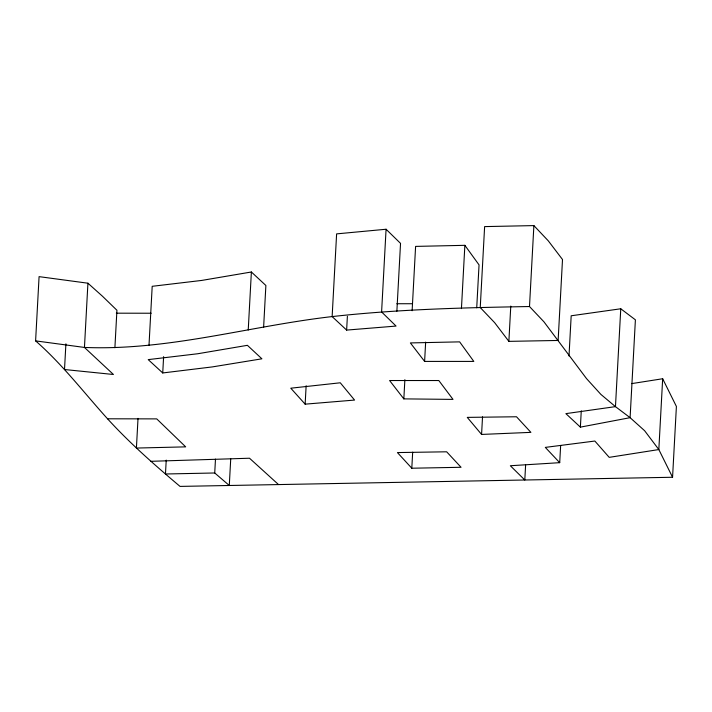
<?xml version="1.0" encoding="UTF-8"?>
<svg xmlns="http://www.w3.org/2000/svg" width="712" height="712" viewBox="0 0 712 712"><rect width="100%" height="100%" fill="white"/><g stroke="black" fill="none" stroke-linecap="round" stroke-linejoin="round"><path stroke-width="1.07" d="M631.651 383.617L662.667 378.748L676.4 406.454L672.564 477.262L180.029 486.403C154.762 465.096 129.833 443.264 107.539 418.798C83.847 392.57 62.3 364.224 35.6 340.879L39.08 276.639L87.923 283.207L102.457 296.219L116.928 310.263L114.899 347.732M65.904 343.825L64.507 369.519L113.448 374.494L84.452 347.438L35.6 340.879M87.923 283.207L84.452 347.438C168.308 350.847 249.467 326.06 332.139 316.582C397.67 309.275 463.628 307.682 529.497 306.534L543.906 321.771L586.519 378.597L600.892 394.412L615.462 406.632L630.102 417.677L644.627 430.724L658.831 449.557L672.564 477.262M138.021 418.353L136.41 448.062L185.681 446.86L156.738 418.887L107.539 418.798M148.995 345.373L152.199 286.304L201.719 280.43L251.38 271.993L265.879 285.485L263.618 327.244M162.737 372.954L148.221 359.622L197.749 353.748L247.402 345.32L261.909 358.812L212.265 366.92L162.737 372.954L163.618 356.659M166.225 460.112L165.469 473.996L214.73 472.982L229.282 485.486L230.733 458.786M214.73 472.982L215.478 459.098M248.23 330.039L251.38 271.993M305.145 404.158L290.781 388.2L340.274 382.789L354.567 400.064L305.145 404.158L306.142 385.744M346.637 330.092L332.139 316.582L336.616 233.883L386.073 229.246L381.596 311.945L396.059 326.069L346.637 330.092L347.385 316.315M396.869 311.224L400.536 243.37L386.073 229.246M403.838 398.88L389.598 380.528L438.806 380.528L453.01 399.396L403.838 398.88L404.879 379.683M412.123 310.743L415.603 246.397L464.865 245.328L479.043 264.891L476.72 307.798M411.803 468.22L397.421 452.574L446.664 451.8L461.056 467.286L411.803 468.22L412.675 452.173M424.61 361.411L410.379 342.926L459.641 341.867L473.809 361.42L424.61 361.411L425.651 342.107M461.438 308.616L464.865 245.328M481.579 434.436L467.268 417.383L516.512 416.769L530.894 432.362L481.579 434.436L482.531 416.823M508.875 341.36L494.653 322.67L480.244 307.54L484.623 226.603L533.884 225.597L548.284 240.834L562.507 259.524L558.128 340.461L508.875 341.36L510.78 306.08M529.497 306.534L533.884 225.597M525.616 464.981L524.806 480.004L510.344 465.737L559.712 462.675L560.647 445.507M569.004 356.009L571.184 315.781L620.766 308.777L635.398 319.822L630.102 417.677L580.387 427.129L565.88 413.636L615.462 406.632L620.766 308.777M580.387 427.129L581.268 410.815M662.667 378.748L658.831 449.557L609.205 457.353L594.858 441.04L545.312 447.394L559.712 462.675M150.926 461.314L249.503 458.225L278.534 484.578M396.833 303.73L412.212 303.73M116.332 313.182L151.184 313.236"/></g></svg>
